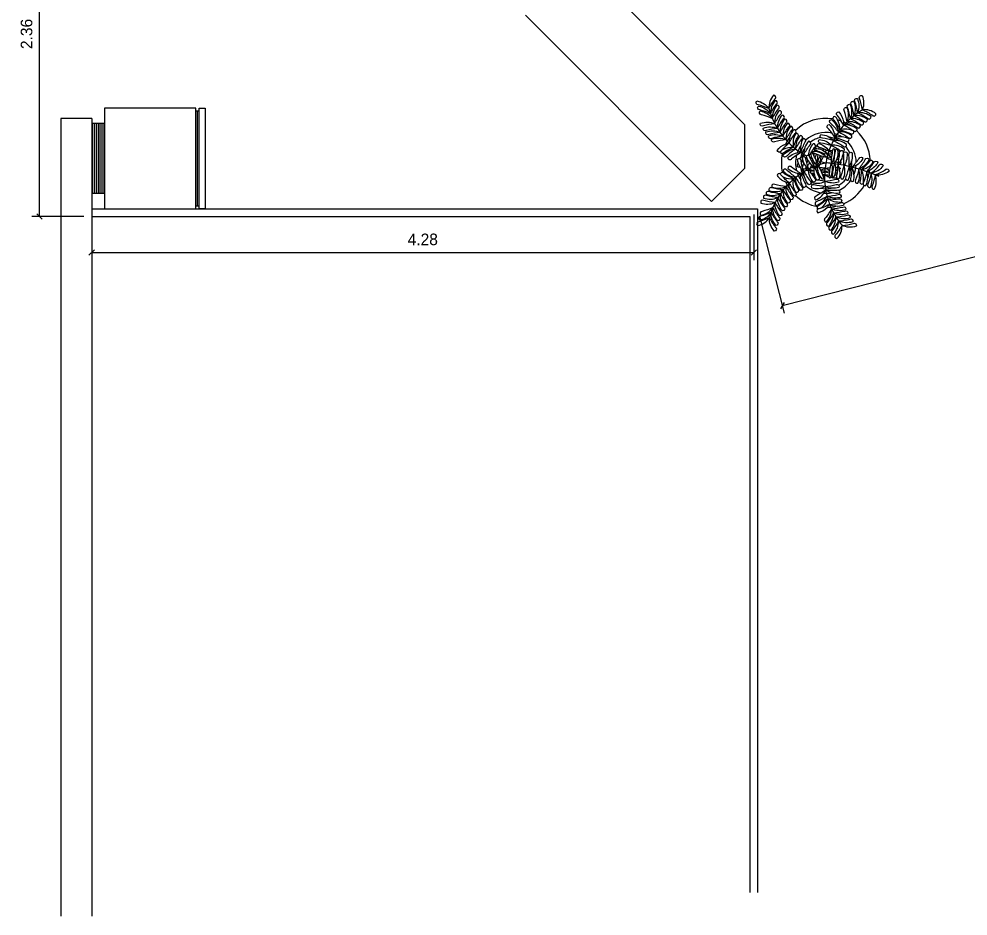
# Model space of a CAD drawing. Header units: millimetres. Extents: x 290.7 to 367.8, y 729.2 to 750.9.
# Drawn here: x 339.9 to 346.03, y 738.28 to 744.07 of the extents above; entities that cross this region are included whole.
import ezdxf

# ---------------------------------------------------------------- set-up
doc = ezdxf.new("R2010")
doc.units = ezdxf.units.MM
doc.header["$PDMODE"] = 35
for name, color, linetype in [('cota', 24, 'Continuous'), ('LAY2', 252, 'Continuous'), ('LAYOUT', 4, 'Continuous'), ('VEGET', 64, 'Continuous'), ('VEGET_I', 62, 'Continuous')]:
    doc.layers.add(name, color=color, linetype=linetype)
doc.styles.add('STYLUS', font='stylu.ttf')
doc.dimstyles.new('DIM50', dxfattribs={"dimscale": 0.5, "dimtxt": 0.15, "dimasz": 0.07, "dimexe": 0.1, "dimexo": 0.1, "dimgap": 0.09, "dimtad": 1, "dimzin": 4, "dimdsep": 46, "dimtxsty": 'STYLUS', "dimblk1": 'OBLIQUE', "dimblk2": 'OBLIQUE', "dimsah": 1, "dimcen": 0.09, "dimclrd": 24, "dimclre": 24, "dimclrt": 2, "dimadec": 0, "dimazin": 0, "dimtfac": 1, "dimtmove": 2, "dimatfit": 3, "dimldrblk": 'OBLIQUE', "dimfxl": 0, "dimtolj": 1, "dimtzin": 0, "dimarcsym": 0})

# ---------------------------------------------------------------- blocks, each defined once
blk = doc.blocks.new('VASO PLANTA')
at = {"layer": 'VEGET'}
for points in [[(-0.3508, 0.3583, -0.044205), (-0.3757, 0.4276, 0.765812), (-0.4, 0.4349, 0.192696)], [(0.3205, 0.3472, 0.044205), (0.3456, 0.4164, -0.765812), (0.3699, 0.4236, -0.192696)], [(0.3543, 0.3574, 0.044205), (0.3794, 0.4266, -0.765812), (0.4037, 0.4338, -0.192696)], [(-0.2848, 0.3352, -0.044205), (-0.3097, 0.4045, 0.765812), (-0.334, 0.4117, 0.192696)], [(-0.2524, 0.3218, -0.044205), (-0.2385, 0.3941, 0.765812), (-0.2557, 0.4127, 0.192696)], [(-0.2204, 0.3042, -0.044205), (-0.2065, 0.3765, 0.765812), (-0.2237, 0.3952, 0.192696)], [(-0.196, 0.2867, -0.044205), (-0.1821, 0.359, 0.765812), (-0.1993, 0.3776, 0.192696)], [(0.1996, 0.286, 0.044205), (0.1859, 0.3584, -0.765812), (0.2031, 0.3769, -0.192696)], [(0.2254, 0.3028, 0.044205), (0.2117, 0.3751, -0.765812), (0.2289, 0.3937, -0.192696)], [(0.2558, 0.3211, 0.044205), (0.2421, 0.3934, -0.765812), (0.2593, 0.412, -0.192696)], [(0.2898, 0.3355, 0.044205), (0.3149, 0.4048, -0.765812), (0.3392, 0.412, -0.192696)], [(-0.3508, 0.3583, 0.044205), (-0.4129, 0.3188, -0.765812), (-0.4366, 0.328, -0.192696)], [(-0.2845, 0.3362, 0.044205), (-0.3466, 0.2967, -0.765812), (-0.3702, 0.3059, -0.192696)], [(-0.2524, 0.3218, 0.044205), (-0.3146, 0.2823, -0.765812), (-0.3382, 0.2914, -0.192696)], [(-0.172, 0.2685, -0.044205), (-0.1581, 0.3407, 0.765812), (-0.1753, 0.3594, 0.192696)], [(-0.1496, 0.2495, -0.044205), (-0.1357, 0.3218, 0.765812), (-0.1529, 0.3404, 0.192696)], [(0.1528, 0.2491, 0.044205), (0.1391, 0.3214, -0.765812), (0.1563, 0.34, -0.192696)], [(0.1753, 0.268, 0.044205), (0.1615, 0.3403, -0.765812), (0.1788, 0.3589, -0.192696)], [(0.2558, 0.3211, -0.044205), (0.3178, 0.2814, 0.765812), (0.3415, 0.2905, 0.192696)], [(0.2898, 0.3355, -0.044205), (0.3519, 0.2959, 0.765812), (0.3755, 0.305, 0.192696)], [(0.3205, 0.3472, -0.044205), (0.3825, 0.3075, 0.765812), (0.4062, 0.3166, 0.192696)], [(0.3543, 0.3574, -0.044205), (0.4163, 0.3177, 0.765812), (0.44, 0.3268, 0.192696)], [(-0.2204, 0.3042, 0.044205), (-0.2825, 0.2647, -0.765812), (-0.3062, 0.2739, -0.192696)], [(-0.196, 0.2867, 0.044205), (-0.2581, 0.2472, -0.765812), (-0.2818, 0.2563, -0.192696)], [(-0.1496, 0.2495, 0.044205), (-0.2117, 0.21, -0.765812), (-0.2354, 0.2191, -0.192696)], [(0.1528, 0.2491, -0.044205), (0.2148, 0.2094, 0.765812), (0.2385, 0.2185, 0.192696)], [(0.1996, 0.286, -0.044205), (0.2616, 0.2464, 0.765812), (0.2853, 0.2554, 0.192696)], [(0.2254, 0.3028, -0.044205), (0.2874, 0.2631, 0.765812), (0.3111, 0.2722, 0.192696)], [(-0.2956, -0.0431, -0.044205), (-0.3563, -0.0014, 0.765812), (-0.3803, -0.0097, 0.192696)], [(-0.374, -0.0884, -0.044205), (-0.4347, -0.0467, 0.765812), (-0.4586, -0.055, 0.192696)], [(-0.3483, -0.0712, -0.044205), (-0.409, -0.0295, 0.765812), (-0.4329, -0.0378, 0.192696)], [(-0.322, -0.0566, -0.044205), (-0.3827, -0.0149, 0.765812), (-0.4066, -0.0232, 0.192696)], [(-0.2956, -0.0431, 0.044205), (-0.2843, -0.1159, -0.765812), (-0.3021, -0.1339, -0.192696)], [(-0.4029, -0.1104, -0.044205), (-0.4636, -0.0687, 0.765812), (-0.4875, -0.077, 0.192696)], [(-0.4029, -0.1104, 0.044205), (-0.3916, -0.1831, -0.765812), (-0.4094, -0.2011, -0.192696)], [(-0.374, -0.0884, 0.044205), (-0.3626, -0.1612, -0.765812), (-0.3805, -0.1792, -0.192696)], [(-0.3483, -0.0712, 0.044205), (-0.3369, -0.144, -0.765812), (-0.3548, -0.162, -0.192696)], [(0.2663, -0.1467, -0.044205), (0.2297, -0.2107, 0.765812), (0.24, -0.2338, 0.192696)], [(0.2663, -0.1467, 0.044205), (0.3379, -0.1295, -0.765812), (0.3573, -0.1457, -0.192696)], [(0.2861, -0.1687, 0.044205), (0.3577, -0.1514, -0.765812), (0.3771, -0.1677, -0.192696)], [(0.3054, -0.1918, 0.044205), (0.377, -0.1745, -0.765812), (0.3964, -0.1908, -0.192696)], [(0.3054, -0.1918, -0.044205), (0.2689, -0.2557, 0.765812), (0.2791, -0.2789, 0.192696)], [(0.3241, -0.2153, -0.044205), (0.2876, -0.2792, 0.765812), (0.2978, -0.3024, 0.192696)], [(0.3241, -0.2153, 0.044205), (0.3957, -0.198, -0.765812), (0.4151, -0.2143, -0.192696)], [(0.3431, -0.2465, 0.044205), (0.4147, -0.2292, -0.765812), (0.4341, -0.2455, -0.192696)], [(-0.0781, -0.3273, -0.044205), (-0.1486, -0.3063, 0.765812), (-0.1689, -0.3216, 0.192696)], [(-0.0672, -0.3003, -0.044205), (-0.1378, -0.2794, 0.765812), (-0.158, -0.2946, 0.192696)], [(-0.0672, -0.3003, 0.044205), (-0.016, -0.3532, -0.765812), (-0.0202, -0.3782, -0.192696)], [(0.3431, -0.2465, -0.044205), (0.3066, -0.3104, 0.765812), (0.3168, -0.3336, 0.192696)], [(-0.0781, -0.3273, 0.044205), (-0.0449, -0.393, -0.765812), (-0.0563, -0.4156, -0.192696)]]:
    blk.add_lwpolyline(points, format="xyb", close=True, dxfattribs=at)
for points in [[(-0.3169, 0.3478, -0.041958), (-0.3403, 0.4136, 0.765812), (-0.3645, 0.4209, 0.173473), (-0.3226, 0.3499, -0.044205)], [(-0.3149, 0.3473, 0.04372), (-0.3763, 0.3082, -0.765812), (-0.4, 0.3173, -0.188525), (-0.3162, 0.3477, 0.044205)], [(-0.0685, 0.2868, 0.561777), (-0.0781, 0.3071, 0.142414), (-0.1193, 0.2525, -0.044205)], [(-0.1715, 0.268, 0.043736), (-0.233, 0.2289, -0.765812), (-0.2566, 0.2381, -0.190158), (-0.172, 0.2685, 0.044205)], [(-0.0596, 0.2725, 0.362814), (-0.0685, 0.2868, 0.192696)], [(0.0629, 0.2724, -0.38977), (0.073, 0.287, -0.192696)], [(0.1004, 0.2614, 0.017186), (0.0793, 0.2808, -0.765812), (0.0834, 0.3058, -0.142118), (0.1244, 0.2513, 0.044205)], [(0.0867, 0.2743, -0.023028), (0.092, 0.2644, 0.044205)], [(0.1748, 0.2676, -0.043736), (0.2361, 0.2283, 0.765812), (0.2598, 0.2374, 0.190158), (0.1753, 0.268, -0.044205)], [(-0.2079, 0.1888, -0.217014), (-0.2114, 0.1991, -0.101631), (-0.1686, 0.2235, 0.044205)], [(0.2124, 0.1867, 0.231781), (0.2164, 0.1975, 0.103844), (0.1727, 0.2224, -0.044205)], [(-0.2974, 0.0457, 0.561777), (-0.3198, 0.045, 0.142414), (-0.2863, -0.0146, -0.044205)], [(-0.2807, 0.0481, 0.362814), (-0.2974, 0.0457, 0.192696)], [(-0.2857, 0.0109, -0.009373), (-0.291, 0.0256, 0.765812)], [(-0.291, 0.0256, 0.019255), (-0.2851, 0.0182, -0.044205)], [(-0.3214, -0.0562, 0.043736), (-0.3101, -0.1282, -0.765812), (-0.328, -0.1462, -0.190158), (-0.322, -0.0566, 0.044205)], [(0.2783, -0.0857, 0.019255), (0.2865, -0.0809, 0.293091), (0.2996, -0.0644, 0.362814), (0.2849, -0.0562, -0.044205)], [(-0.2633, -0.1213, -0.217014), (-0.2742, -0.1203, -0.101631), (-0.2794, -0.0714, 0.044205)], [(0.2705, -0.1097, 0.026609), (0.307, -0.0845, -0.765812), (0.3307, -0.0936, -0.150529), (0.265, -0.1233, 0.044205)], [(0.2082, -0.2083, 0.217014), (0.2187, -0.2112, 0.101631), (0.2411, -0.1674, -0.044205)], [(0.2857, -0.1682, -0.043736), (0.2494, -0.2314, 0.765812), (0.2597, -0.2546, 0.190158), (0.2861, -0.1687, -0.044205)], [(-0.1459, -0.2557, 0.217014), (-0.1463, -0.2666, 0.101631), (-0.0985, -0.2783, -0.044205)], [(-0.0304, -0.2944, 0.024087), (0.002, -0.3182, -0.765812), (0.001, -0.3436, -0.148112), (-0.0477, -0.292, 0.044205)], [(-0.0164, -0.2956, 0.019679), (-0.0098, -0.3026, 0.099242), (0.0034, -0.3116, 0.051682), (0.0093, -0.3116, 0.352205), (0.0141, -0.2959)]]:
    blk.add_lwpolyline(points, format="xyb", dxfattribs=at)
for centre, radius, start, end in [((-0.4768, -0.1149), 0.4897, 63.10087, 75.09225), ((-0.4768, -0.1149), 0.4897, 58.87295, 62.90498), ((0.479, -0.1162), 0.4897, 104.75549, 131.76921), ((-0.4768, -0.1149), 0.4897, 46.69243, 58.65813), ((-0.0926, -0.4892), 0.4897, 114.5353, 121.47279), ((-0.0926, -0.4892), 0.4897, 113.1073, 114.49341), ((-0.0926, -0.4892), 0.4897, 125.073, 129.31985), ((-0.0926, -0.4892), 0.4897, 121.50868, 125.073), ((0.0013, -0.0086), 0.2876, 339.4148, 344.45214), ((-0.0826, -0.4911), 0.4897, 37.62843, 47.98694), ((-0.0826, -0.4911), 0.4897, 34.02821, 37.59254), ((-0.0826, -0.4911), 0.4897, 29.78136, 33.81339), ((-1.0708, 0.089), 1.0765, 335.81604, 339.44659)]:
    blk.add_arc(centre, radius, start, end, dxfattribs=at)
at = {"layer": 'VEGET', "color": 251}
for start, end in [(114.78631, 126.19658), (108.2342, 109.70703), (77.63082, 102.21692), (69.83027, 71.61354), (53.41537, 64.63853), (136.66556, 168.63179), (174.64907, 176.1219), (181.20119, 192.61145)]:
    blk.add_arc((0.0013, -0.0086), 0.2876, start, end, dxfattribs=at)
at = {"layer": 'VEGET', "color": 252}
for start, end in [(350.46942, 42.75762), (203.08044, 239.23733), (326.48976, 336.4965), (272.56394, 316.02078), (249.70631, 260.19107), (263.68527, 266.48138)]:
    blk.add_arc((0.0013, -0.0086), 0.2876, start, end, dxfattribs=at)
at = {"layer": 'VEGET_I'}
for points in [[(-0.1256, 0.2295, -0.026571), (-0.0957, 0.2622, 0.765812)], [(-0.1193, 0.2525, 0.048939), (-0.1256, 0.2295, -0.044205)], [(-0.0887, 0.2646, 0.136656), (-0.0999, 0.1999, -0.044205)], [(-0.0999, 0.1999, -0.044205), (-0.0642, 0.2643, 0.186519), (-0.0596, 0.2725, 0.192696)], [(-0.0957, 0.2622, -0.009373), (-0.0844, 0.273, 0.765812)], [(-0.0844, 0.273, 0.019255), (-0.0887, 0.2646, -0.044205)], [(-0.0844, 0.273, -0.008239), (-0.0741, 0.2821, 0.14266), (-0.0685, 0.2868, 0.192696)], [(0.103, 0.1996, 0.044205), (0.0674, 0.2641, -0.186519), (0.0629, 0.2724, -0.192696)], [(0.092, 0.2644, -0.136656), (0.103, 0.1996, 0.044205)], [(0.1307, 0.2281, 0.026999), (0.1004, 0.2614, -0.765812)], [(0.1244, 0.2513, -0.049229), (0.1307, 0.2281, 0.044205)], [(-0.1256, 0.2295, 0.044205), (-0.1878, 0.19, -0.47059), (-0.2079, 0.1888, -0.101631)], [(-0.1686, 0.2235, -0.089316), (-0.1256, 0.2295, 0.044205)], [(0.1727, 0.2224, 0.087109), (0.1307, 0.2281, -0.044205)], [(0.1307, 0.2281, -0.044205), (0.1928, 0.1884, 0.45353), (0.2124, 0.1867, 0.192696)], [(-0.0544, 0.1329, 0.043212), (-0.115, 0.0941, -0.765812), (-0.1387, 0.1033, -0.188559), (-0.0549, 0.1337, 0.044205)], [(-0.0544, 0.1329, -0.043212), (0.015, 0.152, 0.765812), (0.024, 0.1757, 0.189039), (-0.0548, 0.1336, -0.044205)], [(-0.038, 0.1025, -0.040373), (0.027, 0.12, 0.765812), (0.036, 0.1437, 0.178223), (-0.0394, 0.1055, -0.044205)], [(-0.0234, 0.12, 0.000464), (-0.0241, 0.1201, -0.582651), (-0.0373, 0.1388, -0.07346)], [(-0.0249, 0.1589, -0.375335), (-0.0211, 0.1758, -0.047205), (0.0015, 0.1709, 0.044205)], [(-0.0249, 0.1426, -0.056536), (0.0014, 0.1344, 0.044205)], [(0.0278, 0.1425, 0.016318), (0.0015, 0.1493, -0.765812)], [(0.0279, 0.1589, -0.080461), (0.0577, 0.1335, 0.044205)], [(0.0572, 0.1327, 0.010847), (0.0402, 0.1387, -0.765812)], [(0.0572, 0.1327, -0.043212), (0.1178, 0.0938, 0.765812), (0.1415, 0.1029, 0.188559), (0.0577, 0.1335, -0.044205)], [(-0.1506, -0.003, -0.043212), (-0.1404, 0.0683, 0.765812), (-0.1585, 0.086, 0.189039), (-0.1515, -0.0031, -0.044205)], [(-0.1096, 0.0832, 0.310051), (-0.1244, 0.0842, 0.178223), (-0.1195, -0.0002, -0.044205)], [(-0.0624, 0.0891, 0.026809), (-0.0993, 0.0639, -0.765812), (-0.1229, 0.073, -0.190001), (-0.0384, 0.1034, 0.044205)], [(-0.0212, 0.0648, 0.042968), (-0.0875, 0.0378, -0.765812), (-0.1091, 0.051, -0.187469), (-0.0217, 0.0659, 0.044205)], [(-0.0994, 0.0636, 0.01476), (-0.099, 0.0564, -0.044205)], [(-0.0778, 0.0642, -0.001358), (-0.0777, 0.0665, 0.23858), (-0.0793, 0.0782, 0.192696)], [(-0.0664, 0.0754, 0.55151), (-0.0748, 0.0714, 0.014416), (-0.0746, 0.0651, 0.055396)], [(-0.0657, 0.0785, -0.000915), (-0.067, 0.0792, -0.304303), (-0.0691, 0.0849, -0.228818)], [(-0.0502, 0.0683, 0.012353), (-0.0516, 0.0893, 0.702056), (-0.0618, 0.0907, 0.056992), (-0.068, 0.0664, 0.055396)], [(-0.0626, 0.089, -0.000303), (-0.0624, 0.089, -0.055396)], [(-0.0381, 0.1028, 0.011778), (-0.0553, 0.0933, -0.765812)], [(-0.0515, 0.0877, -0.017637), (-0.0439, 0.0861, -0.055396)], [(-0.0461, 0.0684, -0.002748), (-0.0503, 0.0704, -0.304303)], [(-0.0472, 0.1034, -0.367712), (-0.0402, 0.1189, -0.023207), (-0.0295, 0.115, 0.044205)], [(-0.0298, 0.0673, 0.014432), (-0.0313, 0.0917, 0.702056), (-0.0415, 0.0931, 0.058247), (-0.0477, 0.0684, 0.055396)], [(-0.0399, 0.095, -0.128217), (-0.0451, 0.0991, -0.023207)], [(-0.0117, 0.0838, 0.012832), (-0.0314, 0.0923, -0.213964)], [(-0.0093, 0.0527, -0.0139), (-0.0312, 0.0615, -0.304303)], [(-0.0305, 0.082, -0.031165), (-0.0181, 0.0763, -0.055396)], [(-0.0296, 0.0456, 0.009673), (-0.0296, 0.0621, 0.702056)], [(-0.0214, 0.0653, -0.039819), (0.0385, 0.0938, 0.765812), (0.0431, 0.1188, 0.173659), (-0.023, 0.0693, -0.044205)], [(-0.0176, 0.1092, -0.046951), (0.0014, 0.0964, 0.044205)], [(-0.0136, 0.0441, 0.053322), (0.0698, 0.079, 0.702056), (0.0669, 0.089, 0.218681), (-0.0144, 0.0465, 0.055396)], [(-0.0102, 0.0716, -0.032659), (0.0013, 0.063, -0.055396)], [(0.0204, 0.1092, 0.011816), (0.0014, 0.1145, -0.765812)], [(0.0129, 0.0716, 0.007775), (0.0014, 0.0775, -0.765812)], [(0.0145, 0.0838, -0.020159), (0.0208, 0.0762, 0.044205)], [(0.0262, 0.1199, -0.016225), (0.0324, 0.1149, 0.044205)], [(0.0339, 0.0614, -0.015304), (0.0578, 0.0524, 0.765812)], [(0.0479, 0.099, -0.012099), (0.0653, 0.0889, 0.765812)], [(0.0644, 0.0672, 0.031921), (0.0488, 0.0683, -0.044205)], [(0.0719, 0.0848, -0.022047), (0.102, 0.0636, 0.765812), (0.1256, 0.0727, 0.171463), (0.05, 0.1032, -0.044205)], [(0.0546, -0.0209, -0.053322), (0.0855, 0.064, -0.702056), (0.0956, 0.0616, -0.218681), (0.057, -0.0217, -0.055396)], [(0.085, 0.0627, 0.016253), (0.0773, 0.0649, -0.044205)], [(-0.291, 0.0256, -0.008239), (-0.2952, 0.0387, 0.14266), (-0.2974, 0.0457, 0.192696)], [(-0.2677, -0.0296, -0.026571), (-0.2857, 0.0109, 0.765812)], [(-0.2851, 0.0182, 0.136656), (-0.2302, -0.0179, -0.044205)], [(-0.2302, -0.0179, -0.044205), (-0.275, 0.0406, 0.186519), (-0.2807, 0.0481, 0.192696)], [(-0.1163, -0.0001, -0.035554), (-0.1081, 0.0586, 0.765812)], [(-0.0137, 0.0444, -0.054708), (-0.0974, 0.0046, -0.702056), (-0.1029, 0.0133, -0.225817), (-0.014, 0.0451, -0.055396)], [(-0.0951, 0.0343, 0.023461), (-0.0915, 0.0233, -0.044205)], [(-0.091, -0.0281, -0.065659), (-0.0762, 0.0002, 0.044205)], [(-0.085, 0.0091, 0.020897), (-0.0798, 0.0003, -0.044205)], [(-0.0779, 0.0322, -0.006135), (-0.0781, 0.0424, 0.23858)], [(-0.0749, 0.0002, 0.017363), (-0.0771, -0.0287, -0.091156)], [(-0.0755, 0.0002, -0.007355), (-0.0767, 0.0124, 0.23858)], [(-0.0688, 0.0467, 0.022251), (-0.068, 0.037, 0.055396)], [(-0.0636, 0.018, 0.046881), (-0.0555, -0.0009, 0.055396)], [(-0.053, -0.0011, 0.014868), (-0.0507, 0.0241, 0.702056)], [(-0.0499, 0.0429, 0.006974), (-0.0499, 0.0547, 0.702056)], [(-0.0486, 0.0552, 0.027174), (-0.0481, 0.0433, 0.055396)], [(-0.0451, 0.0268, 0.071588), (-0.0331, -0.0021, 0.055396)], [(-0.0331, -0.0021, 0.021865), (-0.0299, 0.0349, 0.702056)], [(-0.0296, 0.0592, -0.045164), (-0.0129, 0.0485, -0.055396)], [(0.0092, 0.0255, -0.02164), (-0.0256, 0.0373, -0.702056)], [(-0.0092, 0.0455, -0.061935), (0.0092, 0.0255, -0.055396)], [(0.0162, 0.0441, -0.009219), (0.0013, 0.0489, -0.304303)], [(0.0466, 0.0231, 0.085919), (0.0092, 0.0255, 0.055396)], [(0.0092, 0.0255, 0.021874), (0.0415, 0.0072, 0.702056)], [(0.012, 0.0526, -0.018209), (0.0171, 0.0465, -0.055396)], [(0.0163, 0.0444, 0.021253), (0.0478, 0.0266, 0.702056)], [(0.0537, 0.0424, 0.085162), (0.0166, 0.0451, 0.055396)], [(0.0525, 0.0018, 0.004757), (0.0599, -0.0016, 0.702056)], [(0.0658, 0.0167, 0.005884), (0.0634, 0.0177, 0.055396)], [(0.064, 0.0188, 0.001397), (0.0662, 0.0178, 0.702056)], [(0.0729, 0.0357, 0.003136), (0.0717, 0.0363, 0.055396)], [(0.0743, 0.0452, -0.001443), (0.0765, 0.0442, 0.765812)], [(0.0761, -0.0278, 0.039819), (0.1018, 0.0334, -0.765812), (0.1265, 0.0392, -0.173659), (0.0802, -0.0292, 0.044205)], [(0.09, 0.0019, 0.023932), (0.0815, 0.0081, 0.055396)], [(0.0829, 0.0107, 0.00583), (0.0922, 0.0072, 0.702056)], [(0.0973, 0.0205, 0.021846), (0.0896, 0.0263, 0.055396)], [(0.0924, 0.0358, 0.188259), (0.1018, 0.0342, 0.037112)], [(0.1122, 0.0458, 0.095136), (0.1118, 0.0507, 0.037112), (0.0955, 0.0589, -0.044205)], [(0.1141, -0.0426, 0.040373), (0.1285, 0.0231, -0.765812), (0.1518, 0.0333, -0.178223), (0.1171, -0.0439, 0.044205)], [(0.1451, -0.0575, 0.043212), (0.161, 0.0127, -0.765812), (0.1842, 0.0228, -0.189039), (0.1459, -0.0579, 0.044205)], [(-0.2863, -0.0146, 0.048939), (-0.2677, -0.0296, -0.044205)], [(-0.2794, -0.0714, -0.089316), (-0.2677, -0.0296, 0.044205)], [(-0.2677, -0.0296, 0.044205), (-0.2563, -0.1023, -0.47059), (-0.2633, -0.1213, -0.101631)], [(-0.1506, -0.003, 0.043212), (-0.1394, -0.0741, -0.765812), (-0.1572, -0.0921, -0.188812), (-0.1515, -0.003, 0.044205)], [(-0.1166, -0.0001, 0.043533), (-0.1053, -0.0717, -0.765812), (-0.1232, -0.0897, -0.190001), (-0.1172, -0.0001, 0.044205)], [(-0.0981, -0.0807, -0.091774), (-0.0937, -0.0364, 0.044205)], [(-0.0049, -0.0619, 0.050837), (-0.0901, -0.0483, 0.702056), (-0.0929, -0.0582, 0.208079), (-0.0057, -0.0669, 0.055396)], [(-0.0023, -0.042, 0.052104), (-0.0895, -0.0278, 0.702056), (-0.0924, -0.0377, 0.213937), (-0.0028, -0.0457, 0.055396)], [(-0.0775, -0.0446, 0.002726), (-0.0775, -0.0492, -0.091156)], [(-0.0681, -0.0501, -0.005382), (-0.068, -0.0477, -0.055396)], [(-0.0653, -0.0299, -0.070796), (-0.0541, -0.001, -0.055396)], [(-0.0533, -0.0011, -0.018247), (-0.05, -0.0319, -0.702056)], [(-0.0492, -0.0512, -0.000824), (-0.0491, -0.0526, -0.702056)], [(-0.0477, -0.0528, -0.003383), (-0.0477, -0.0513, -0.055396)], [(-0.0451, -0.0327, -0.075119), (-0.0331, -0.0021, -0.055396)], [(-0.0331, -0.0021, -0.019771), (-0.0296, -0.0355, -0.702056)], [(-0.0288, -0.0513, -0.002951), (-0.0287, -0.0563, -0.702056)], [(-0.0028, -0.0457, 0.126868), (0.0802, -0.067, 0.706395), (0.0893, -0.0547, 0.085319), (0.0864, -0.053, 0.054345), (-0.0023, -0.042)], [(0.0161, -0.0546, 0.004912), (0.0129, -0.0623, 0.702056)], [(0.0356, -0.0148, 0.018633), (0.0212, -0.043, 0.702056)], [(0.0324, -0.0637, 0.007476), (0.0333, -0.0605, 0.055396)], [(0.0353, -0.0612, 0.001673), (0.0342, -0.0639, 0.702056)], [(0.0363, -0.0449, 0.068831), (0.0356, -0.0148, 0.055396)], [(0.0549, -0.021, 0.016154), (0.0423, -0.0455, 0.702056)], [(0.0564, -0.0471, 0.058916), (0.0556, -0.0212, 0.055396)], [(0.0756, -0.0276, -0.013341), (0.0694, -0.049, 0.009168)], [(0.0715, -0.0067, 0.0079), (0.084, -0.0116, 0.702056)], [(0.0743, -0.1205, 0.352236), (0.0886, -0.1288, 0.190001), (0.115, -0.0429, -0.044205)], [(0.0803, -0.0509, 0.047452), (0.0767, -0.028, -0.044205)], [(0.1144, -0.0427, -0.043303), (0.0785, -0.1053, 0.765812)], [(0.0962, -0.0152, 0.312991), (0.1004, -0.0106, 0.052452)], [(0.1451, -0.0575, -0.043212), (0.1093, -0.1199, 0.765812), (0.1195, -0.1431, 0.188812), (0.146, -0.0578, -0.044205)], [(0.2849, -0.0562, 0.186519), (0.2769, -0.0612, -0.044205), (0.2142, -0.0998, 0.136656), (0.2783, -0.0857, 0.293091)], [(-0.0157, -0.1244, -0.041957), (-0.0826, -0.1042, 0.765812), (-0.1028, -0.1195, 0.18367), (-0.0161, -0.1264, -0.044205)], [(-0.077, -0.0655, 0.003527), (-0.0767, -0.0714, -0.132351), (-0.0762, -0.0782, -0.192696)], [(-0.0653, -0.08, -0.026563), (-0.0673, -0.0685, -0.055396)], [(-0.0492, -0.0717, -0.005553), (-0.0495, -0.0812, -0.702056)], [(-0.0448, -0.0827, -0.024989), (-0.0468, -0.0719, -0.055396)], [(-0.0299, -0.0942, -0.873192), (-0.0404, -0.097, -0.228818)], [(-0.0288, -0.0717, -0.007299), (-0.0292, -0.0841, -0.702056)], [(-0.0085, -0.085, 0.044205), (0.064, -0.0978, -0.765812), (0.0753, -0.1206, -0.192696), (-0.0085, -0.085, 0.044205)], [(0.0015, -0.0939, 0.004581), (-0.0008, -0.1013, 0.702056), (0.0082, -0.1064, 0.014424), (0.0124, -0.1016, 0.055396)], [(0.0094, -0.0713, 0.010447), (0.0034, -0.088, 0.702056)], [(0.0193, -0.1057, 0.000531), (0.019, -0.1065, 0.702056), (0.028, -0.1116, 0.00358), (0.0291, -0.1104, 0.055396)], [(0.0196, -0.0915, 0.031025), (0.0263, -0.0796, 0.055396)], [(0.0278, -0.0802, 0.007534), (0.0235, -0.0923, 0.702056)], [(0.0405, -0.0951, 0.027613), (0.0463, -0.0844, 0.055396)], [(0.0559, -0.0855, -0.006227), (0.0517, -0.095, 0.033373), (0.0506, -0.0965, 0.192696)], [(0.053, -0.0661, 0.002758), (0.0533, -0.0649, 0.055396)], [(0.0635, -0.0662, -0.0009), (0.063, -0.0676, 0.009168)], [(0.0733, -0.0994, 0.030936), (0.0775, -0.0849, -0.044205)], [(0.0798, -0.0708, 0.007699), (0.0802, -0.067, -0.044205)], [(0.245, -0.1241, 0.017575), (0.2705, -0.1097, -0.765812)], [(-0.0229, -0.1575, -0.04223), (-0.0903, -0.1373, 0.765812), (-0.1105, -0.1525, 0.184614), (-0.0234, -0.1594, -0.044205)], [(-0.0157, -0.1244, 0.041957), (0.0542, -0.1237, -0.765812), (0.0694, -0.144, -0.183954), (-0.016, -0.1264, 0.044205)], [(0.245, -0.1241, -0.044205), (0.2084, -0.1881, 0.47059), (0.2082, -0.2083, 0.101631)], [(0.2411, -0.1674, 0.089316), (0.245, -0.1241, -0.044205)], [(0.265, -0.1233, -0.040978), (0.245, -0.1241, 0.044205)], [(-0.0447, -0.2366, 0.136225), (-0.0164, -0.2956, 0.131385)], [(-0.0447, -0.2366, 0.044205), (0.0072, -0.2888, -0.19627), (0.0141, -0.2959, -0.192696)], [(-0.0555, -0.2723, -0.044205), (-0.1261, -0.2513, 0.47059), (-0.1459, -0.2557, 0.192696)], [(-0.0985, -0.2783, 0.089316), (-0.0555, -0.2723, -0.044205)], [(-0.0555, -0.2723, 0.020097), (-0.0304, -0.2944, -0.765812)], [(-0.0477, -0.292, -0.043346), (-0.0555, -0.2723, 0.044205)]]:
    blk.add_lwpolyline(points, format="xyb", dxfattribs=at)
for points in [[(-0.09, 0.1868, -0.044205), (-0.0433, 0.2437, 0.765812), (-0.0495, 0.2682, 0.192696)], [(0.093, 0.1865, 0.044205), (0.0465, 0.2435, -0.765812), (0.0527, 0.2681, -0.192696)], [(-0.0999, 0.1999, 0.044205), (-0.1682, 0.1723, -0.765812), (-0.1897, 0.1855, -0.192696)], [(-0.09, 0.1868, 0.044205), (-0.1521, 0.1473, -0.765812), (-0.1758, 0.1564, -0.192696)], [(-0.066, 0.1521, -0.044205), (-0.0248, 0.2132, 0.765812), (-0.0333, 0.237, 0.192696)], [(0.0689, 0.152, 0.044205), (0.0279, 0.2131, -0.765812), (0.0364, 0.237, -0.192696)], [(0.093, 0.1865, -0.044205), (0.1551, 0.1469, 0.765812), (0.1787, 0.156, 0.192696)], [(0.103, 0.1996, -0.044205), (0.1711, 0.1718, 0.765812), (0.1928, 0.185, 0.192696)], [(-0.066, 0.1521, 0.044205), (-0.1342, 0.1245, -0.765812), (-0.1558, 0.1378, -0.192696)], [(0.0689, 0.152, -0.044205), (0.1371, 0.1242, 0.765812), (0.1587, 0.1374, 0.192696)], [(-0.2143, -0.0141, -0.044205), (-0.2477, 0.0515, 0.765812), (-0.2727, 0.0557, 0.192696)], [(-0.1729, -0.0059, -0.044205), (-0.2124, 0.0563, 0.765812), (-0.2377, 0.058, 0.192696)], [(0.0356, -0.0148, -0.055396), (0.0674, 0.0735, -0.702056), (0.0775, 0.0712, -0.228818)], [(-0.2302, -0.0179, 0.044205), (-0.2322, -0.0915, -0.765812), (-0.2531, -0.106, -0.192696)], [(-0.2143, -0.0141, 0.044205), (-0.203, -0.0868, -0.765812), (-0.2208, -0.1048, -0.192696)], [(-0.1729, -0.0059, 0.044205), (-0.1749, -0.0795, -0.765812), (-0.1957, -0.094, -0.192696)], [(0.1649, -0.0682, 0.044205), (0.224, -0.0242, -0.765812), (0.2482, -0.0316, -0.192696)], [(0.2007, -0.0906, 0.044205), (0.2553, -0.0412, -0.765812), (0.2801, -0.0463, -0.192696)], [(-0.0085, -0.085, -0.044205), (-0.0817, -0.0771, 0.765812), (-0.0988, -0.0958, 0.192696)], [(-0.0049, -0.0619, -0.055396), (0.0883, -0.0727, -0.702056), (0.0883, -0.083, -0.228818)], [(0.1649, -0.0682, -0.044205), (0.1406, -0.1377, 0.765812), (0.1548, -0.1586, 0.192696)], [(0.2007, -0.0906, -0.044205), (0.1641, -0.1545, 0.765812), (0.1744, -0.1777, 0.192696)], [(0.2142, -0.0998, -0.044205), (0.1898, -0.1693, 0.765812), (0.2041, -0.1903, 0.192696)], [(-0.0277, -0.1755, -0.044205), (-0.1009, -0.1676, 0.765812), (-0.118, -0.1863, 0.192696)], [(-0.0277, -0.1755, 0.044205), (0.0287, -0.2229, -0.765812), (0.027, -0.2482, -0.192696)], [(-0.023, -0.1577, 0.044205), (0.0506, -0.1573, -0.765812), (0.0658, -0.1776, -0.192696)], [(-0.0447, -0.2366, -0.044205), (-0.1179, -0.2287, 0.765812), (-0.1351, -0.2474, 0.192696)], [(-0.0396, -0.2201, -0.044205), (-0.1102, -0.1991, 0.765812), (-0.1304, -0.2144, 0.192696)], [(-0.0396, -0.2201, 0.044205), (0.0209, -0.262, -0.765812), (0.0217, -0.2873, -0.192696)]]:
    blk.add_lwpolyline(points, format="xyb", close=True, dxfattribs=at)
for centre, radius, start, end in [((0.479, -0.1162), 0.4897, 131.76921, 135.33168), ((-0.4768, -0.1149), 0.4897, 44.6994, 46.69243), ((-0.4768, -0.1149), 0.4897, 40.06532, 44.51606), ((-0.4768, -0.1149), 0.4897, 38.03158, 39.93164), ((-0.4768, -0.1149), 0.4897, 33.05495, 37.9709), ((0.479, -0.1162), 0.4897, 141.87684, 146.79279), ((0.479, -0.1162), 0.4897, 139.9161, 141.81616), ((0.479, -0.1162), 0.4897, 135.33168, 139.78242), ((-0.4768, -0.1149), 0.4897, 25.47061, 33.03291), ((0.479, -0.1162), 0.4897, 146.81483, 151.78743), ((-0.4768, -0.1149), 0.4897, 12.5407, 24.43883), ((0.479, -0.1162), 0.4897, 154.72281, 156.27799), ((-0.0926, -0.4892), 0.4897, 78.95558, 99.44778), ((0.479, -0.1162), 0.4897, 163.2567, 167.30704), ((0.479, -0.1162), 0.4897, 159.42954, 163.17542), ((-0.0926, -0.4892), 0.4897, 111.11428, 113.1073), ((-0.0926, -0.4892), 0.4897, 106.48019, 110.93093), ((-0.0926, -0.4892), 0.4897, 104.44646, 106.34651), ((-0.0926, -0.4892), 0.4897, 99.46983, 104.38578), ((-1.0708, 0.089), 1.0765, 351.94443, 352.8151), ((-1.0708, 0.089), 1.0765, 353.01366, 354.80121), ((-0.0826, -0.4911), 0.4897, 76.0953, 80.14564), ((-0.0826, -0.4911), 0.4897, 52.7547, 76.01402), ((-1.0708, 0.089), 1.0765, 339.44659, 351.94443), ((-0.0826, -0.4911), 0.4897, 48.17028, 52.62102)]:
    blk.add_arc(centre, radius, start, end, dxfattribs=at)
at = {"layer": 'VEGET_I', "color": 253}
for radius, start, end in [(0.1961, 75.20842, 104.63932), (0.1961, 109.39082, 123.9064), (0.1669, 101.00176, 125.06418), (0.1669, 54.78356, 78.84598), (0.1961, 55.94134, 70.45692), (0.1961, 138.57221, 171.0542), (0.1669, 143.42252, 147.79954), (0.1669, 11.30167, 36.42522), (0.1961, 348.04702, 41.27553), (0.1961, 175.8057, 190.32128), (0.1669, 167.41664, 191.47906), (0.1669, 327.62216, 351.68458), (0.1961, 204.98709, 234.26966), (0.1669, 209.8374, 230.15874), (0.1961, 328.77994, 343.29552), (0.1669, 248.93655, 274.53961), (0.1961, 270.98446, 314.11413), (0.1669, 292.98767, 309.26382), (0.1961, 247.51538, 264.97676)]:
    blk.add_arc((0.0013, -0.0086), radius, start, end, dxfattribs=at)
blk = doc.blocks.new('_OBLIQUE')
at = {"color": 0, "linetype": 'ByBlock'}
blk.add_line((-0.5, -0.5), (0.5, 0.5), dxfattribs=at)
blk = doc.blocks.new('*D31')
at = {"layer": 'cota', "color": 24, "lineweight": -2}
for p, q in [((340.3735, 742.7967), (340.3735, 742.5146)), ((344.6492, 742.809), (344.6492, 742.5146)), ((340.3735, 742.5646), (344.6492, 742.5646))]:
    blk.add_line(p, q, dxfattribs=at)
at = {"layer": 'Defpoints', "color": 0}
for p in [(340.3735, 742.8467), (344.6492, 742.859), (344.6492, 742.5646)]:
    blk.add_point(p, dxfattribs=at)
at = {"layer": 'cota', "color": 24, "lineweight": -2, "xscale": 0.035, "yscale": 0.035, "zscale": 0.035, "rotation": 180}
blk.add_blockref('_OBLIQUE', (340.3735, 742.5646), dxfattribs=at)
at = {"layer": 'cota', "color": 24, "lineweight": -2, "xscale": 0.035, "yscale": 0.035, "zscale": 0.035}
blk.add_blockref('_OBLIQUE', (344.6492, 742.5646), dxfattribs=at)
at = {"layer": 'cota', "color": 2, "insert": (342.5113, 742.6487), "char_height": 0.075, "attachment_point": 5, "style": 'STYLUS'}
blk.add_mtext('\\A1;4.28', dxfattribs=at)
blk = doc.blocks.new('*D32')
at = {"layer": 'cota', "color": 24, "lineweight": -2}
for p, q in [((349.3999, 743.9982), (349.559, 743.3731)), ((344.8326, 742.2215), (349.5467, 743.4215)), ((344.6858, 742.7982), (344.8449, 742.1731))]:
    blk.add_line(p, q, dxfattribs=at)
at = {"layer": 'Defpoints', "color": 0}
for p in [(349.3875, 744.0467), (349.5467, 743.4215), (344.6735, 742.8467)]:
    blk.add_point(p, dxfattribs=at)
at = {"layer": 'cota', "color": 24, "lineweight": -2, "xscale": 0.035, "yscale": 0.035, "zscale": 0.035}
for p, rotation in [((349.5467, 743.4215), 14.28171221142526), ((344.8326, 742.2215), 194.2817122114253)]:
    blk.add_blockref('_OBLIQUE', p, dxfattribs=dict(at, rotation=rotation))
at = {"layer": 'cota', "color": 2, "insert": (347.1689, 742.9031), "char_height": 0.075, "attachment_point": 5, "rotation": 14.28171, "style": 'STYLUS'}
blk.add_mtext('\\A1;4.86', dxfattribs=at)
blk = doc.blocks.new('*D33')
at = {"layer": 'cota', "color": 24, "lineweight": -2}
for p, q in [((340.1235, 745.1534), (339.9871, 745.1534)), ((340.0371, 742.7967), (340.0371, 745.1534)), ((340.3235, 742.7967), (339.9871, 742.7967))]:
    blk.add_line(p, q, dxfattribs=at)
at = {"layer": 'Defpoints', "color": 0}
for p in [(340.0371, 745.1534), (340.1735, 745.1534), (340.3735, 742.7967)]:
    blk.add_point(p, dxfattribs=at)
at = {"layer": 'cota', "color": 24, "lineweight": -2, "xscale": 0.035, "yscale": 0.035, "zscale": 0.035}
for p, rotation in [((340.0371, 745.1534), 90), ((340.0371, 742.7967), 270)]:
    blk.add_blockref('_OBLIQUE', p, dxfattribs=dict(at, rotation=rotation))
at = {"layer": 'cota', "color": 2, "insert": (339.9532, 743.9751), "char_height": 0.075, "attachment_point": 5, "rotation": 90, "style": 'STYLUS'}
blk.add_mtext('\\A1;2.36', dxfattribs=at)
blk = doc.blocks.new('*X20')
at = {"color": 0}
for p, q in [((8.1387, -3.275), (8.5887, -3.275)), ((8.1387, -3.2875), (8.5887, -3.2875)), ((8.1387, -3.3), (8.5887, -3.3)), ((8.1387, -3.3125), (8.5887, -3.3125)), ((8.1387, -3.325), (8.5887, -3.325)), ((8.1387, -3.3375), (8.5887, -3.3375)), ((8.1387, -3.35), (8.5887, -3.35))]:
    blk.add_line(p, q, dxfattribs=at)
blk = doc.blocks.new('GEL2')
at = {"layer": 'LAY2', "color": 4}
blk.add_line((0.305, -0.6833), (-0.305, -0.6833), dxfattribs=at)
at = {"layer": 'LAY2'}
for points in [[(-0.225, -0.0833), (-0.225, 0), (0.225, 0), (0.225, -0.0833)], [(-0.305, -0.6933), (-0.305, -0.6733)], [(0.305, -0.6733), (0.305, -0.6933)]]:
    blk.add_lwpolyline(points, dxfattribs=at)
for points in [[(0.325, -0.6733), (-0.325, -0.6733), (-0.325, -0.0833), (0.325, -0.0833)], [(-0.325, -0.7333), (0.325, -0.7333), (0.325, -0.6933), (-0.325, -0.6933)]]:
    blk.add_lwpolyline(points, close=True, dxfattribs=at)
at = {"layer": 'LAY2', "color": 4}
blk.add_blockref('*X20', (-8.3637, 3.2715), dxfattribs=at)

msp = doc.modelspace()

# ---------------------------------------------------------------- linework, layer by layer
for p, q in [((340.1735, 743.4297), (340.1735, 738.2819)), ((340.3735, 743.4297), (340.1735, 743.4297)), ((340.3735, 743.4297), (340.3735, 738.2819))]:
    msp.add_line(p, q)
at = {"color": 6}
for p, q in [((340.3735, 742.8467), (344.6735, 742.8467)), ((344.6735, 742.8467), (344.6735, 738.4336)), ((340.3735, 742.7967), (344.6235, 742.7967)), ((344.6235, 742.7967), (344.6235, 738.4336))]:
    msp.add_line(p, q, dxfattribs=at)
at = {"layer": 'LAYOUT'}
for p, q in [((344.5877, 743.3896), (343.6684, 744.3088)), ((343.1735, 744.0967), (344.3755, 742.8946)), ((344.5877, 743.3896), (344.5877, 743.1067)), ((344.3755, 742.8946), (344.5877, 743.1067))]:
    msp.add_line(p, q, dxfattribs=at)

# ---------------------------------------------------------------- block references
at = {"layer": 'LAY2', "xscale": -1, "rotation": 90}
msp.add_blockref('GEL2', (340.3735, 743.1717), dxfattribs=at)
at = {"layer": 'LAYOUT', "rotation": 90.35671002888}
msp.add_blockref('VASO PLANTA', (345.1055, 743.1416), dxfattribs=at)

# ---------------------------------------------------------------- dimensions: what is measured, and where the dimension line sits
at = {"layer": 'cota'}
dim = msp.add_linear_dim(base=(340.0371, 745.1534), p1=(340.3735, 742.7967), p2=(340.1735, 745.1534), angle=90, dimstyle='DIM50', dxfattribs=at)
dim.commit()
dim.dimension.update_dxf_attribs({"geometry": '*D33', "text_midpoint": (339.9532, 743.9751)})
dim = msp.add_aligned_dim(p1=(344.6735, 742.8467), p2=(349.3875, 744.0467), distance=-0.6451, dimstyle='DIM50', dxfattribs=at)
dim.commit()
dim.dimension.update_dxf_attribs({"geometry": '*D32', "text_midpoint": (347.1689, 742.9031)})
dim = msp.add_linear_dim(base=(344.6492, 742.5646), p1=(340.3735, 742.8467), p2=(344.6492, 742.859), dimstyle='DIM50', dxfattribs=at)
dim.commit()
dim.dimension.update_dxf_attribs({"geometry": '*D31', "text_midpoint": (342.5113, 742.6487)})

doc.saveas('drawing.dxf')
